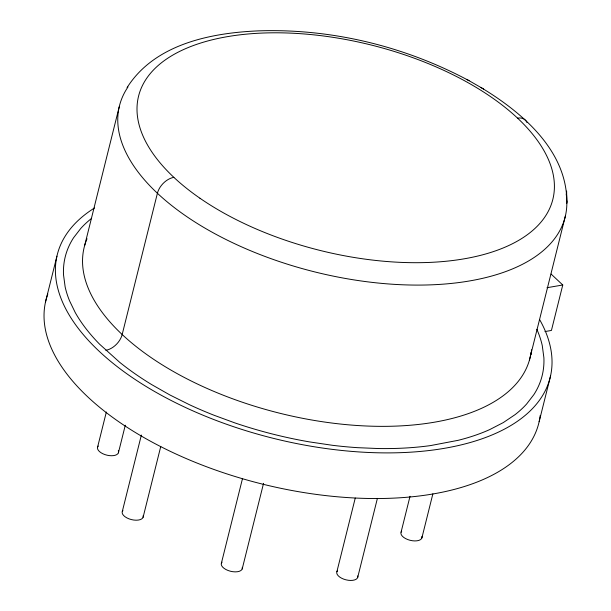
<?xml version="1.0" encoding="UTF-8"?>
<svg xmlns="http://www.w3.org/2000/svg" width="611" height="611" viewBox="0 0 611 611"><rect width="100%" height="100%" fill="white"/><g stroke="black" fill="none" stroke-linecap="round" stroke-linejoin="round"><path stroke-width="0.92" d="M531.303 354.136L531.455 349.775M45.542 301.819L56.93 256.185M84.708 245.324L119.198 106.933M97.623 447.008L106.345 412.013M118.404 452.843L125.293 425.218M122.307 511.476L141.37 435.047M143.096 517.311L160.777 446.412M221.411 563.136L242.536 478.421M242.2 568.971L263.555 483.332M336.882 571.713L355.251 498.049M357.664 577.548L377.407 498.355M401.068 532.196L410.027 496.277M421.857 538.024L432.878 493.825M529.447 360.024L565.412 215.889M551.114 274.072L562.762 284.993L551.428 330.444L544.951 331.559M539.139 421.697L550.526 376.063M127.073 87.617C154.644 44.061 210.764 32.834 258.705 30.863C331.559 28.427 404.956 46.306 469.103 80.721M547.021 287.705L562.762 284.993M480.972 87.533C522.184 112.355 567.581 150.864 566.848 203.341M466.819 79.415L483.614 89.038M91.635 218.356A245.126 121.543 14 0 0 80.759 228.461L73.572 237.763A245.5 121.726 14 0 0 63.513 274.767L65.133 286.849A245.171 121.566 14 0 0 69.562 300.833L75.245 312.549A243.193 120.588 14 0 0 99.593 344.192L119.619 362.247A242.162 120.077 14 0 0 151.65 384.586L169.919 394.981L189.41 404.696A245.126 121.543 14 0 0 214.117 415.281L234.616 422.812A245.5 121.726 14 0 0 309.54 441.906L332.247 445.274A245.171 121.566 14 0 0 357.626 447.672L378.186 448.535A242.979 120.482 14 0 0 430.488 445.595L458.12 440.325A242.338 120.161 14 0 0 489.762 429.564L503.281 422.591L515.05 414.663A245.126 121.543 14 0 0 526.636 403.993L533.823 394.683A245.5 121.726 14 0 0 543.882 357.687L542.27 345.605A245.171 121.566 14 0 0 537.833 331.62L536.832 329.26M566.618 191.06L566.809 202.386M539.612 319.568A253.985 125.942 14 0 1 272.636 438.163A253.985 125.942 14 0 1 94.506 207.984M540.2 415.48A253.985 125.942 14 0 1 263.158 484.279A253.985 125.942 14 0 1 47.818 294.051M105.848 350.302A16.085 10.44 -46.8 0 0 122.177 334.515L157.409 193.252A16.214 10.524 -46.8 0 1 173.86 177.343M531.066 352.356A229.667 113.883 14 0 1 276.768 412.478A229.667 113.883 14 0 1 87.029 238.741M517.555 118.152A16.214 10.524 -46.8 0 1 526.942 122.46M566.809 200.798A229.667 113.883 14 0 1 310.556 270.841A229.667 113.883 14 0 1 127.966 86.999M566.176 193.878A229.667 113.883 14 0 1 566.504 196.49M421.941 536.359A10.807 5.362 14 0 1 410.08 540.292A10.807 5.362 14 0 1 401.679 531.226M118.313 450.605A10.807 5.362 14 0 1 107.162 455.226A10.807 5.362 14 0 1 98.234 446.038M242.284 567.306A10.807 5.362 14 0 1 230.423 571.232A10.807 5.362 14 0 1 222.022 562.166M143.18 515.646A10.807 5.362 14 0 1 131.319 519.571A10.807 5.362 14 0 1 122.918 510.506M357.756 575.883A10.807 5.362 14 0 1 345.887 579.808A10.807 5.362 14 0 1 337.493 570.743M199.904 198.201A213.46 105.84 14 0 0 547.922 211.979A213.46 105.84 14 0 0 289.309 33.07A213.46 105.84 14 0 0 199.904 198.201"/></g></svg>
